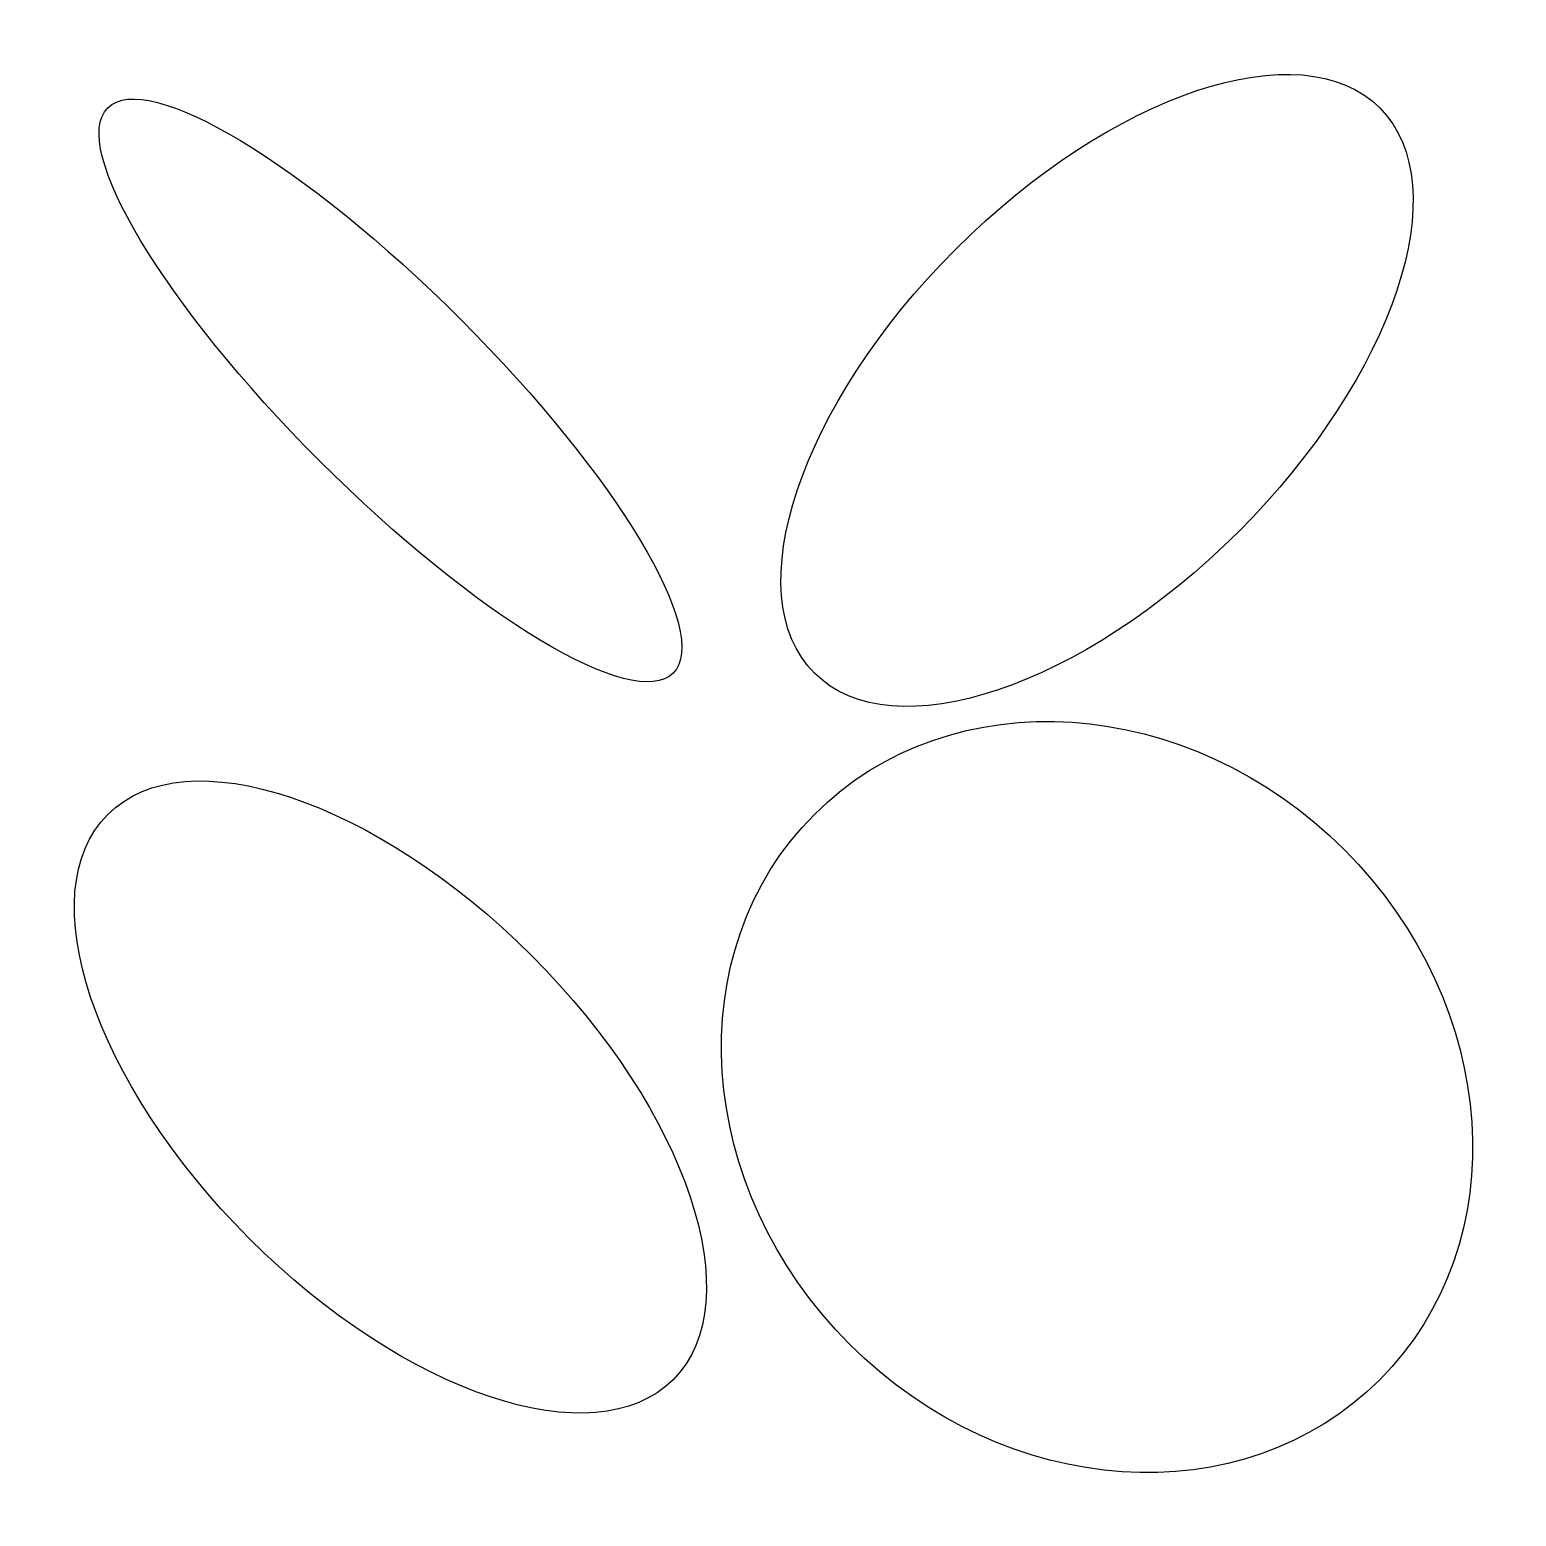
# Model space of a CAD drawing. Header units: millimetres. Extents: x -101 to 109, y -109 to 101.
import ezdxf

# ---------------------------------------------------------------- set-up
doc = ezdxf.new("R2010")
doc.units = ezdxf.units.MM
doc.layers.get('0').update_dxf_attribs({"linetype": 'CONTINUOUS', "lineweight": 25, "true_color": 0x000000})

msp = doc.modelspace()

# ---------------------------------------------------------------- linework, layer by layer
for centre, major_axis, ratio in [((50, 50), (40, 40), 0.5), ((-50, 50), (-40, 40), 0.25), ((50, -50), (40, -40), 0.875), ((-50, -50), (40, -40), 0.5)]:
    msp.add_ellipse(centre, major_axis=major_axis, ratio=ratio)

doc.saveas('drawing.dxf')
